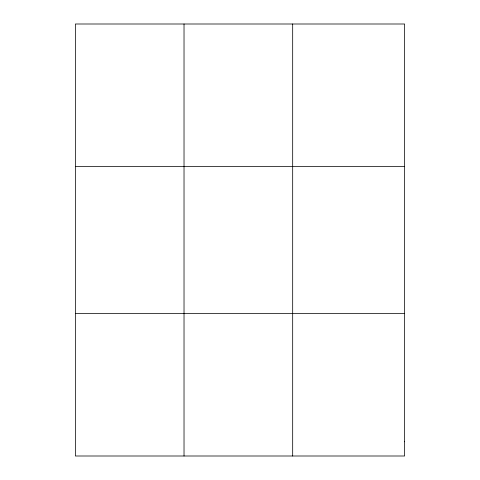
<?xml version="1.0" encoding="UTF-8"?>
<svg xmlns="http://www.w3.org/2000/svg" width="480" height="480" viewBox="0 0 480 480"><rect width="100%" height="100%" fill="white"/><g stroke="black" fill="none" stroke-linecap="round" stroke-linejoin="round"><path stroke-width="0.72" d="M184.026 456L184.026 24M292.68 456L292.68 24M75.378 166.56L404.622 166.56M75.378 313.44L404.622 313.44M404.622 441.744L404.622 456L75.378 456L75.378 24L404.622 24L404.622 441.744"/></g></svg>
